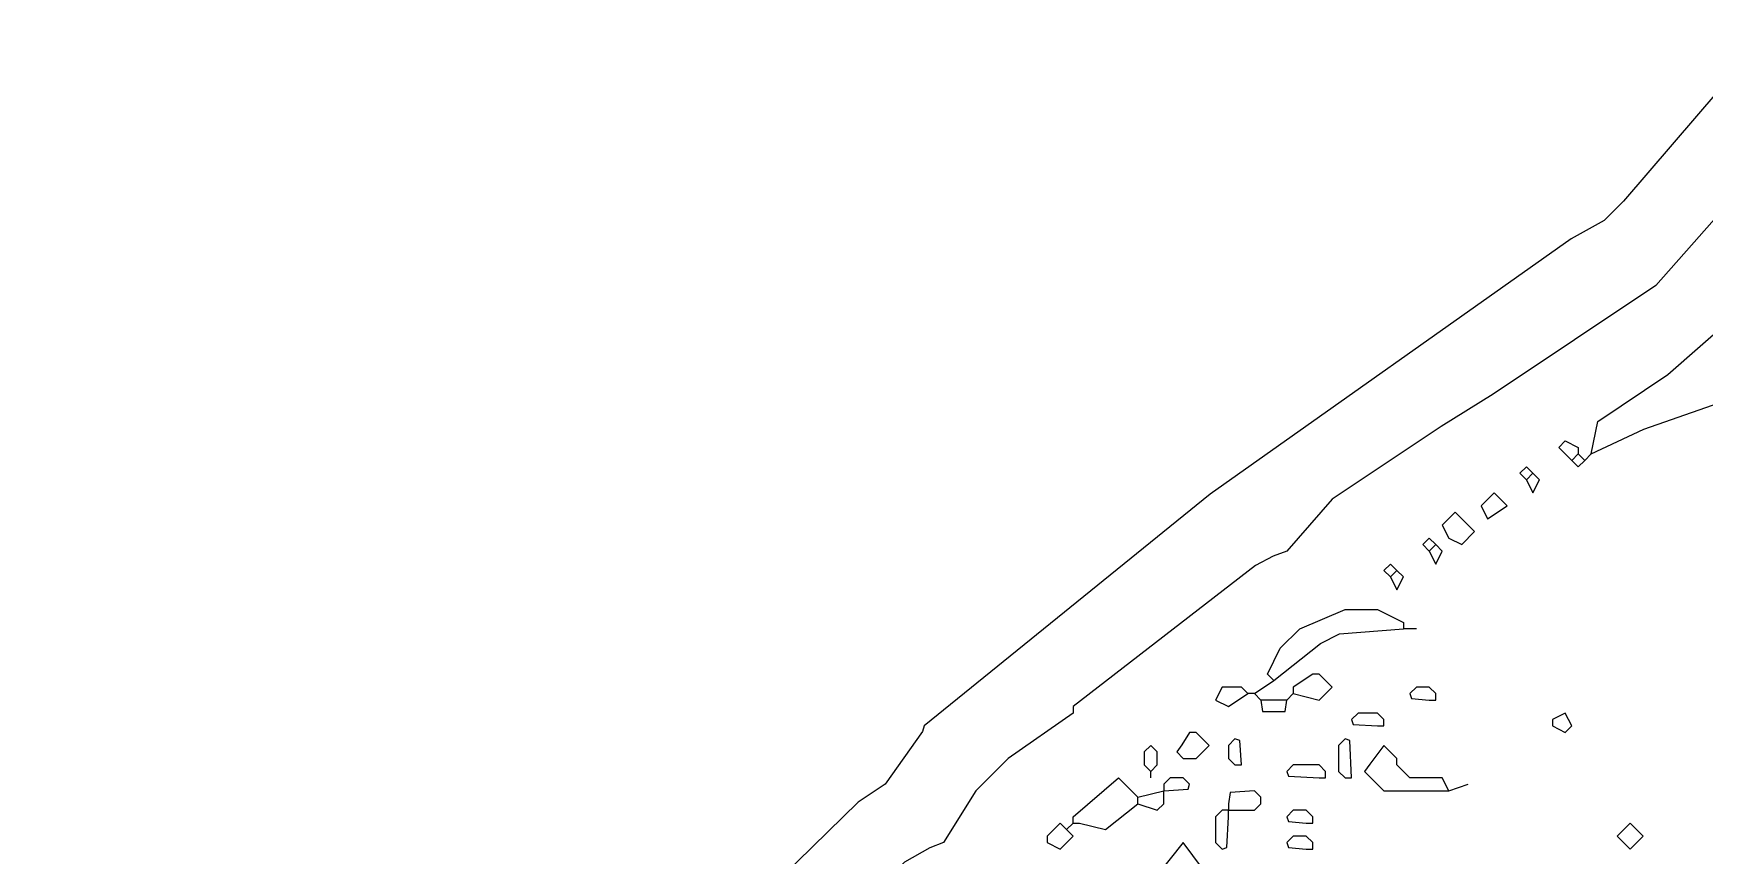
# Model space of a CAD drawing. Extents: x 0.25 to 2.48, y 0.03 to 1.97.
# Drawn here: x 1.027 to 1.683, y 1.349 to 1.671 of the extents above; entities that cross this region are included whole.
import ezdxf

# ---------------------------------------------------------------- set-up
doc = ezdxf.new("R2010")
doc.units = 0
doc.layers.get('0').update_dxf_attribs({"linetype": 'CONTINUOUS'})

msp = doc.modelspace()

# ---------------------------------------------------------------- linework, layer by layer
at = {"color": 7, "linetype": 'CONTINUOUS'}
for points in [[(1.707388, 1.671066), (1.651, 1.60528), (1.64338, 1.59766), (1.630426, 1.590548), (1.488831, 1.490394), (1.37668, 1.39954), (1.376094, 1.397391), (1.36144, 1.37668), (1.350823, 1.36967), (1.28524, 1.30556), (1.252806, 1.261989), (1.00838, 1.04648)], [(1.731648, 1.649035), (1.6637, 1.57226), (1.599809, 1.529666), (1.579489, 1.516966), (1.5367, 1.48844), (1.51892, 1.46812), (1.513586, 1.466088), (1.506611, 1.462454), (1.4351, 1.40716), (1.4351, 1.40462), (1.4097, 1.38684), (1.397, 1.37414), (1.3843, 1.35382), (1.378966, 1.351788), (1.36906, 1.3462), (1.35382, 1.33096), (1.34681, 1.320343), (1.31003, 1.285697), (1.27569, 1.239063), (1.117209, 1.100406), (1.04342, 1.036945), (0.990991, 0.982394)], [(1.6383, 1.50622), (1.64084, 1.51892), (1.668389, 1.537286), (1.707464, 1.571627), (1.735406, 1.604889), (1.739314, 1.610751), (1.76022, 1.62814), (1.761998, 1.633474), (1.77038, 1.651)], [(1.6383, 1.50622), (1.658874, 1.515872), (1.69672, 1.52908), (1.69926, 1.52654), (1.69672, 1.524), (1.69672, 1.51892), (1.70434, 1.5113), (1.719834, 1.515872), (1.7399, 1.53416), (1.73482, 1.53924), (1.72212, 1.54178), (1.71958, 1.54432), (1.739509, 1.549986), (1.75514, 1.55956), (1.7653, 1.56972), (1.771276, 1.597436), (1.77546, 1.61036), (1.78054, 1.61036), (1.78562, 1.61544), (1.784057, 1.625795), (1.78308, 1.63576)], [(1.63068, 1.50368), (1.6256, 1.50876), (1.62814, 1.5113), (1.63322, 1.50876), (1.63322, 1.50622)], [(1.6129, 1.49606), (1.61036, 1.4986), (1.6129, 1.50114), (1.61544, 1.4986)], [(1.63068, 1.50368), (1.63322, 1.50622)], [(1.63068, 1.50368), (1.63322, 1.50114), (1.63576, 1.50368)], [(1.63576, 1.50368), (1.63322, 1.50622)], [(1.63576, 1.50368), (1.6383, 1.50622)], [(1.6129, 1.49606), (1.61544, 1.4986)], [(1.6129, 1.49606), (1.61544, 1.49098), (1.61798, 1.49606), (1.61544, 1.4986)], [(1.59766, 1.48082), (1.60528, 1.4859), (1.6002, 1.49098), (1.59512, 1.4859), (1.59766, 1.48082)], [(1.5875, 1.47066), (1.59258, 1.47574), (1.58496, 1.48336), (1.57988, 1.47828), (1.58242, 1.4732), (1.5875, 1.47066)], [(1.5748, 1.46812), (1.57226, 1.47066), (1.5748, 1.4732), (1.57734, 1.47066)], [(1.5748, 1.46812), (1.57734, 1.47066)], [(1.5748, 1.46812), (1.57734, 1.46304), (1.57988, 1.46812), (1.57734, 1.47066)], [(1.55956, 1.45796), (1.55702, 1.4605), (1.55956, 1.46304), (1.5621, 1.4605)], [(1.55956, 1.45796), (1.5621, 1.4605)], [(1.55956, 1.45796), (1.5621, 1.45288), (1.56464, 1.45796), (1.5621, 1.4605)], [(1.51384, 1.41732), (1.5113, 1.41986), (1.51638, 1.43002), (1.524, 1.43764), (1.54178, 1.44526), (1.55448, 1.44526), (1.56464, 1.44018), (1.56464, 1.43764)], [(1.51384, 1.41732), (1.532116, 1.43194), (1.539606, 1.435628), (1.56464, 1.43764)], [(1.56972, 1.43764), (1.56464, 1.43764)], [(1.50622, 1.41224), (1.51384, 1.41732)], [(1.52146, 1.41224), (1.53162, 1.4097), (1.5367, 1.41478), (1.53162, 1.41986), (1.52908, 1.41986), (1.52146, 1.41478), (1.52146, 1.41224)], [(1.50368, 1.41224), (1.50114, 1.41478), (1.49352, 1.41478), (1.49098, 1.4097), (1.49606, 1.40716), (1.50368, 1.41224)], [(1.50622, 1.41224), (1.50368, 1.41224)], [(1.50876, 1.4097), (1.50622, 1.41224)], [(1.51892, 1.4097), (1.50876, 1.4097)], [(1.50876, 1.4097), (1.509395, 1.405255), (1.518285, 1.405255), (1.51892, 1.4097)], [(1.51892, 1.4097), (1.52146, 1.41224)], [(1.57734, 1.4097), (1.57734, 1.41224), (1.5748, 1.41478), (1.56972, 1.41478), (1.56718, 1.41224), (1.567815, 1.410335), (1.5748, 1.4097), (1.57734, 1.4097)], [(1.55702, 1.39954), (1.55702, 1.40208), (1.55448, 1.40462), (1.54686, 1.40462), (1.54432, 1.40208), (1.544955, 1.400175), (1.55448, 1.39954), (1.55702, 1.39954)], [(1.62814, 1.397), (1.63068, 1.39954), (1.62814, 1.40462), (1.62306, 1.40208), (1.62306, 1.39954), (1.62814, 1.397)], [(1.48336, 1.38684), (1.48844, 1.39192), (1.48336, 1.397), (1.48082, 1.397), (1.477772, 1.392174), (1.47574, 1.38938), (1.47828, 1.38684), (1.48336, 1.38684)], [(1.46558, 1.38176), (1.46812, 1.3843), (1.46812, 1.38938), (1.46558, 1.39192), (1.46304, 1.38938), (1.46304, 1.3843), (1.46558, 1.38176)], [(1.50114, 1.3843), (1.500505, 1.393825), (1.4986, 1.39446), (1.49606, 1.39192), (1.49606, 1.38684), (1.4986, 1.3843), (1.50114, 1.3843)], [(1.54432, 1.37922), (1.543685, 1.393825), (1.54178, 1.39446), (1.53924, 1.39192), (1.53924, 1.38176), (1.54178, 1.37922), (1.54432, 1.37922)], [(1.58242, 1.37414), (1.57988, 1.37922), (1.56718, 1.37922), (1.5621, 1.3843), (1.5621, 1.38684), (1.55702, 1.39192), (1.551432, 1.384554), (1.5494, 1.38176), (1.55702, 1.37414), (1.58242, 1.37414)], [(1.53416, 1.37922), (1.53416, 1.38176), (1.53162, 1.3843), (1.52146, 1.3843), (1.51892, 1.38176), (1.519555, 1.379855), (1.53162, 1.37922), (1.53416, 1.37922)], [(1.4351, 1.36144), (1.4351, 1.36398), (1.45288, 1.37922), (1.4605, 1.3716)], [(1.46558, 1.37922), (1.46558, 1.38176)], [(1.47066, 1.37414), (1.480185, 1.374775), (1.48082, 1.37668), (1.47828, 1.37922), (1.4732, 1.37922), (1.47066, 1.37668), (1.47066, 1.37414)], [(1.58242, 1.37414), (1.59004, 1.37668)], [(1.4605, 1.3716), (1.47066, 1.37414)], [(1.4605, 1.36906), (1.46812, 1.36652), (1.47066, 1.36906), (1.47066, 1.37414)], [(1.4605, 1.36906), (1.4605, 1.3716)], [(1.49606, 1.36652), (1.50622, 1.36652), (1.50876, 1.36906), (1.50876, 1.3716), (1.50622, 1.37414), (1.496695, 1.373505), (1.49606, 1.36906), (1.49606, 1.36652)], [(1.4351, 1.36144), (1.43764, 1.36144), (1.4478, 1.3589), (1.4605, 1.36906)], [(1.49606, 1.36652), (1.49352, 1.36652), (1.49098, 1.36398), (1.49098, 1.35382), (1.49352, 1.35128), (1.495425, 1.351915), (1.49606, 1.36398), (1.49606, 1.36652)], [(1.52908, 1.36144), (1.52908, 1.36398), (1.52654, 1.36652), (1.52146, 1.36652), (1.51892, 1.36398), (1.519555, 1.362075), (1.52654, 1.36144), (1.52908, 1.36144)], [(1.43256, 1.3589), (1.43002, 1.36144), (1.42494, 1.35636), (1.42494, 1.35382), (1.43002, 1.35128), (1.4351, 1.35636), (1.43256, 1.3589)], [(1.43256, 1.3589), (1.4351, 1.36144)], [(1.65354, 1.35128), (1.65862, 1.35636), (1.65354, 1.36144), (1.64846, 1.35636), (1.65354, 1.35128)], [(1.50622, 1.34366), (1.4859, 1.34366), (1.47828, 1.35382), (1.46812, 1.34112), (1.470152, 1.335786), (1.4732, 1.33096), (1.4859, 1.32842), (1.49098, 1.33096)], [(1.52908, 1.35128), (1.52908, 1.35382), (1.52654, 1.35636), (1.52146, 1.35636), (1.51892, 1.35382), (1.519555, 1.351915), (1.52654, 1.35128), (1.52908, 1.35128)]]:
    msp.add_lwpolyline(points, dxfattribs=at)

doc.saveas('drawing.dxf')
